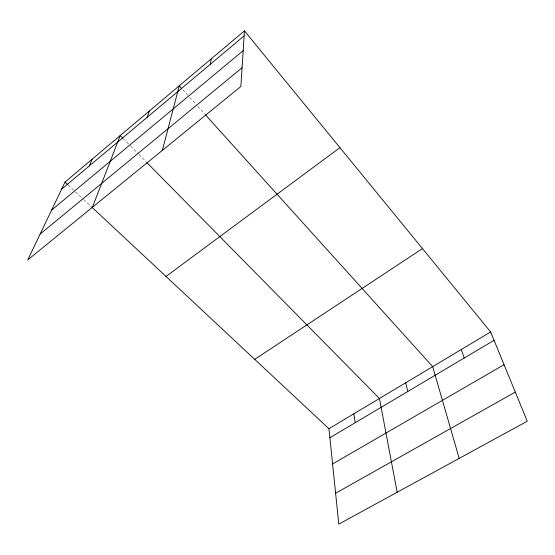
<?xml version="1.0" encoding="UTF-8"?>
<svg xmlns="http://www.w3.org/2000/svg" width="555" height="555" viewBox="0 0 555 555"><rect width="100%" height="100%" fill="white"/><g stroke="black" fill="none" stroke-linecap="round" stroke-linejoin="round"><path stroke-width="0.42" stroke-dasharray="2.77 2.08" d="M68.133 184.981L75.001 191.399M75.619 191.981L83.111 198.981M83.736 199.564L91.221 206.557M123.238 138.604L129.863 145.327M130.467 145.937L138.299 153.888M138.903 154.498L146.138 161.831M182.72 89.674L189.095 96.743M189.678 97.389L195.471 103.813M197.795 106.38L204.753 114.087"/><path stroke-width="0.83" d="M244.45 30.872L240.87 86.469L27.75 259.934L65.018 182.068L244.45 30.872L490.634 331.959L527.25 421.238L338.8 524.128L328.942 428.731L91.846 207.14M210.31 64.269L211.254 58.844M162.386 150.35L179.237 85.824L181.554 88.391M147.186 117.292L149.233 111.104M92.38 207.327L120.227 135.545L122.634 137.994M89.189 166.014L92.165 159.188M61.612 189.179L244.131 35.86M51.58 210.144L243.18 50.658M40.127 234.071L242.077 67.745M166.007 276.452L339.938 147.658M254.703 359.349L422.473 248.605M328.942 428.731L490.634 331.959M329.871 437.749L494.061 340.312M332.584 463.973L504.058 364.69M335.608 493.242L515.297 392.094M65.018 182.068L67.509 184.399M146.735 162.442L379.454 398.497L397.172 492.257M205.329 114.732L432.692 366.64L459.179 458.402M461.254 349.546L464.195 358.037M405.712 382.784L407.786 391.511M353.868 413.808L355.158 422.743"/></g></svg>
